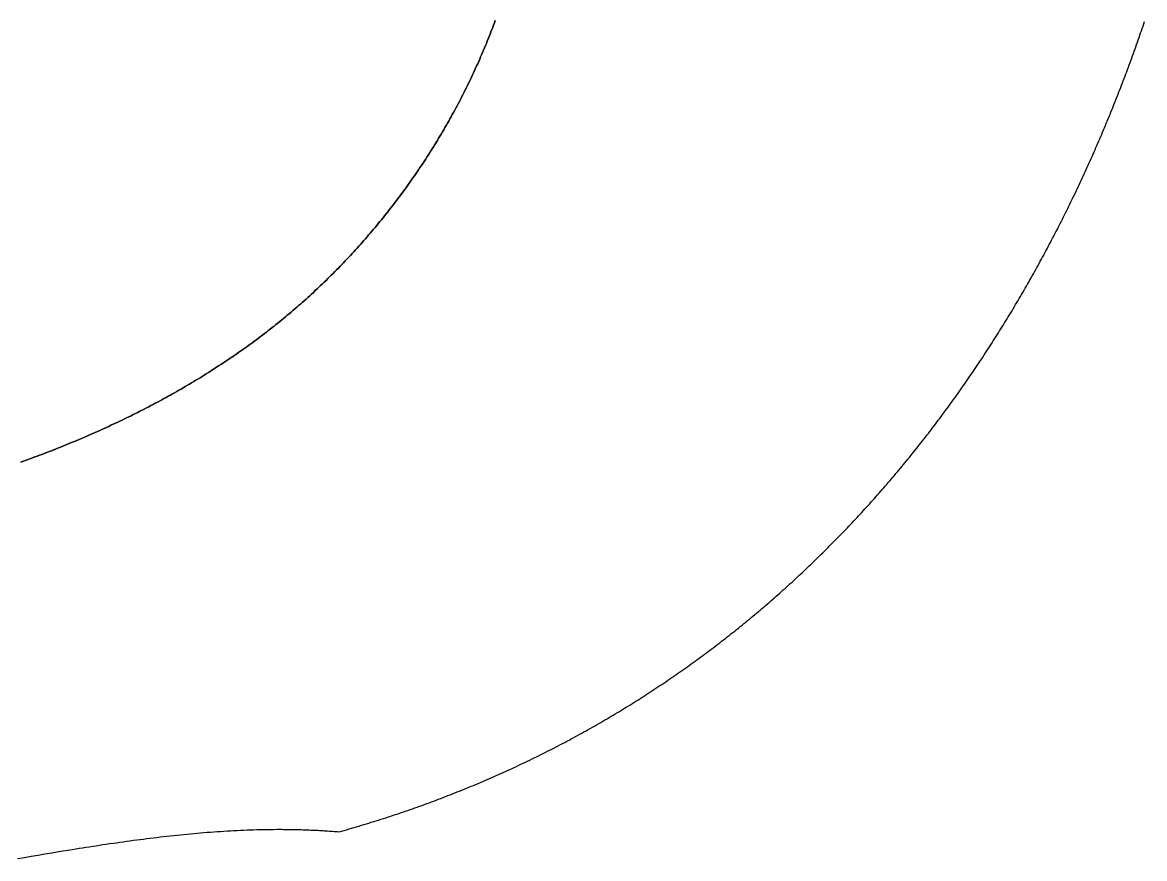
# Model space of a CAD drawing. Header units: millimetres. Extents: x 539514 to 908003, y -69769 to 203909.
# Drawn here: x 881895 to 906011, y -63286 to -45307 of the extents above; entities that cross this region are included whole.
import ezdxf

# ---------------------------------------------------------------- set-up
doc = ezdxf.new("R2010")
doc.units = ezdxf.units.MM
doc.layers.add('CLOSED_AREAS', color=7, linetype='Continuous')

msp = doc.modelspace()

# ---------------------------------------------------------------- linework, layer by layer
at = {"layer": 'CLOSED_AREAS'}
for points in [[(881789.257, -63285.914), (881936.852, -63260.585), (882084.299, -63235.4), (882231.595, -63210.388), (882378.741, -63185.576), (882525.737, -63160.991), (882672.582, -63136.661), (882819.276, -63112.614), (882965.818, -63088.877), (883039.032, -63077.134), (883112.208, -63065.478), (883185.345, -63053.913), (883258.445, -63042.444), (883331.507, -63031.072), (883404.53, -63019.803), (883477.515, -63008.638), (883550.461, -62997.582), (883623.37, -62986.637), (883696.239, -62975.808), (883769.071, -62965.098), (883841.863, -62954.51), (883914.617, -62944.048), (883987.333, -62933.716), (884060.01, -62923.515), (884132.648, -62913.451), (884205.247, -62903.526), (884277.807, -62893.745), (884350.329, -62884.109), (884422.812, -62874.624), (884495.255, -62865.291), (884567.66, -62856.116), (884640.025, -62847.1), (884712.352, -62838.248), (884784.639, -62829.563), (884856.887, -62821.049), (884929.096, -62812.709), (885001.265, -62804.546), (885073.396, -62796.563), (885145.486, -62788.765), (885217.537, -62781.155), (885289.549, -62773.736), (885361.521, -62766.511), (885433.454, -62759.484), (885505.347, -62752.659), (885577.2, -62746.039), (885649.013, -62739.627), (885720.787, -62733.427), (885792.521, -62727.442), (885864.215, -62721.676), (885935.869, -62716.131), (886007.483, -62710.813), (886079.057, -62705.723), (886150.59, -62700.866), (886222.084, -62696.245), (886293.538, -62691.863), (886364.951, -62687.724), (886436.324, -62683.831), (886507.657, -62680.187), (886578.949, -62676.797), (886650.201, -62673.663), (886721.412, -62670.79), (886792.583, -62668.179), (886863.713, -62665.836), (886934.803, -62663.763), (887005.852, -62661.963), (887076.86, -62660.441), (887147.828, -62659.199), (887218.754, -62658.242), (887289.64, -62657.572), (887360.485, -62657.193), (887431.289, -62657.108), (887466.676, -62657.177), (887502.052, -62657.321), (887537.418, -62657.541), (887572.774, -62657.836), (887608.12, -62658.207), (887643.455, -62658.655), (887678.78, -62659.18), (887714.095, -62659.782), (887749.399, -62660.463), (887784.693, -62661.221), (887819.977, -62662.059), (887855.25, -62662.975), (887890.513, -62663.972), (887925.766, -62665.048), (887961.009, -62666.205), (887996.241, -62667.442), (888031.462, -62668.761), (888066.674, -62670.162), (888101.875, -62671.645), (888137.066, -62673.211), (888172.246, -62674.86), (888207.416, -62676.592), (888242.575, -62678.408), (888277.724, -62680.308), (888312.863, -62682.294), (888347.992, -62684.364), (888383.11, -62686.52), (888418.217, -62688.763), (888453.314, -62691.091), (888488.401, -62693.507), (888523.477, -62696.01), (888558.543, -62698.601), (888593.598, -62701.28), (888628.643, -62704.048), (888663.678, -62706.904), (888698.702, -62709.851), (888752.474, -62694.845), (888806.168, -62679.734), (888859.783, -62664.518), (888913.319, -62649.198), (888966.777, -62633.773), (889020.155, -62618.245), (889073.455, -62602.612), (889126.676, -62586.875), (889179.818, -62571.035), (889232.881, -62555.09), (889285.866, -62539.043), (889338.772, -62522.892), (889391.599, -62506.637), (889444.348, -62490.28), (889497.018, -62473.82), (889549.609, -62457.257), (889602.121, -62440.591), (889654.555, -62423.823), (889706.911, -62406.952), (889759.187, -62389.979), (889811.385, -62372.905), (889863.505, -62355.728), (889915.546, -62338.449), (889967.508, -62321.069), (890019.392, -62303.587), (890071.198, -62286.004), (890122.925, -62268.32), (890174.573, -62250.534), (890226.143, -62232.648), (890277.635, -62214.661), (890329.048, -62196.573), (890380.383, -62178.384), (890431.639, -62160.096), (890482.817, -62141.707), (890533.917, -62123.218), (890584.938, -62104.629), (890635.881, -62085.94), (890686.746, -62067.152), (890737.533, -62048.264), (890788.241, -62029.276), (890838.871, -62010.19), (890889.422, -61991.004), (890939.896, -61971.72), (890990.291, -61952.337), (891040.608, -61932.855), (891090.847, -61913.274), (891141.007, -61893.595), (891191.09, -61873.818), (891241.094, -61853.943), (891291.02, -61833.97), (891340.869, -61813.899), (891390.639, -61793.73), (891440.331, -61773.464), (891489.945, -61753.101), (891539.481, -61732.64), (891588.939, -61712.082), (891638.319, -61691.428), (891687.621, -61670.676), (891736.844, -61649.828), (891785.99, -61628.883), (891835.059, -61607.842), (891884.049, -61586.705), (891932.961, -61565.472), (891981.795, -61544.142), (892030.552, -61522.717), (892079.23, -61501.197), (892127.831, -61479.58), (892176.354, -61457.869), (892224.799, -61436.062), (892273.167, -61414.16), (892321.456, -61392.163), (892369.668, -61370.071), (892417.802, -61347.885), (892465.859, -61325.604), (892513.837, -61303.229), (892561.738, -61280.759), (892609.562, -61258.196), (892657.307, -61235.538), (892704.975, -61212.787), (892752.565, -61189.942), (892800.078, -61167.003), (892847.513, -61143.971), (892894.871, -61120.846), (892942.151, -61097.628), (892989.353, -61074.317), (893036.478, -61050.913), (893083.525, -61027.416), (893130.495, -61003.827), (893177.388, -60980.146), (893224.203, -60956.372), (893270.94, -60932.506), (893317.6, -60908.548), (893364.183, -60884.499), (893410.688, -60860.358), (893457.116, -60836.125), (893503.466, -60811.801), (893549.739, -60787.385), (893595.935, -60762.879), (893642.053, -60738.282), (893688.094, -60713.593), (893734.058, -60688.814), (893779.944, -60663.945), (893825.754, -60638.985), (893871.486, -60613.935), (893917.14, -60588.795), (893962.718, -60563.565), (894008.218, -60538.245), (894053.642, -60512.836), (894098.988, -60487.337), (894144.256, -60461.748), (894189.448, -60436.07), (894234.563, -60410.304), (894279.6, -60384.448), (894324.561, -60358.503), (894369.444, -60332.47), (894414.25, -60306.349), (894458.98, -60280.138), (894503.632, -60253.84), (894548.207, -60227.454), (894592.705, -60200.979), (894637.127, -60174.417), (894681.471, -60147.767), (894725.738, -60121.03), (894769.929, -60094.205), (894814.042, -60067.293), (894858.079, -60040.294), (894902.039, -60013.208), (894945.922, -59986.035), (894989.728, -59958.776), (895033.457, -59931.43), (895077.11, -59903.997), (895120.685, -59876.479), (895164.184, -59848.874), (895207.606, -59821.183), (895250.952, -59793.406), (895294.22, -59765.544), (895337.412, -59737.597), (895380.527, -59709.563), (895423.566, -59681.445), (895466.528, -59653.242), (895509.413, -59624.953), (895552.222, -59596.58), (895594.953, -59568.122), (895637.609, -59539.58), (895680.188, -59510.953), (895722.69, -59482.242), (895765.115, -59453.447), (895807.465, -59424.568), (895849.737, -59395.605), (895891.933, -59366.558), (895934.053, -59337.428), (895976.096, -59308.214), (896018.063, -59278.918), (896059.953, -59249.538), (896101.767, -59220.075), (896143.504, -59190.529), (896185.165, -59160.901), (896226.75, -59131.19), (896268.258, -59101.397), (896309.69, -59071.522), (896351.045, -59041.564), (896392.325, -59011.525), (896433.528, -58981.403), (896474.654, -58951.2), (896515.705, -58920.916), (896556.679, -58890.55), (896597.577, -58860.103), (896638.399, -58829.574), (896679.144, -58798.965), (896719.814, -58768.275), (896760.407, -58737.504), (896800.924, -58706.653), (896841.365, -58675.721), (896881.729, -58644.709), (896922.018, -58613.617), (896962.231, -58582.445), (897002.367, -58551.194), (897042.428, -58519.862), (897082.412, -58488.451), (897122.321, -58456.961), (897162.153, -58425.391), (897201.909, -58393.743), (897241.59, -58362.015), (897281.194, -58330.208), (897320.723, -58298.323), (897360.175, -58266.359), (897399.552, -58234.317), (897438.853, -58202.197), (897478.078, -58169.998), (897517.227, -58137.722), (897556.3, -58105.368), (897595.297, -58072.936), (897634.219, -58040.426), (897673.065, -58007.839), (897711.835, -57975.175), (897750.529, -57942.434), (897789.147, -57909.616), (897827.69, -57876.721), (897866.157, -57843.749), (897904.548, -57810.701), (897942.864, -57777.576), (897981.104, -57744.376), (898019.268, -57711.099), (898057.357, -57677.746), (898095.37, -57644.317), (898133.307, -57610.812), (898171.169, -57577.232), (898208.955, -57543.577), (898246.666, -57509.846), (898284.301, -57476.041), (898321.861, -57442.16), (898359.345, -57408.204), (898396.754, -57374.174), (898434.087, -57340.069), (898471.345, -57305.89), (898508.527, -57271.637), (898545.634, -57237.309), (898582.665, -57202.908), (898619.621, -57168.433), (898656.502, -57133.884), (898693.307, -57099.261), (898730.037, -57064.565), (898766.692, -57029.796), (898803.271, -56994.954), (898839.775, -56960.038), (898876.204, -56925.05), (898912.557, -56889.989), (898948.835, -56854.856), (898985.038, -56819.65), (899021.166, -56784.372), (899057.219, -56749.022), (899093.196, -56713.6), (899129.098, -56678.106), (899164.925, -56642.541), (899200.677, -56606.904), (899236.354, -56571.195), (899271.956, -56535.416), (899307.482, -56499.565), (899342.934, -56463.643), (899378.31, -56427.65), (899413.611, -56391.587), (899448.838, -56355.453), (899483.989, -56319.249), (899519.066, -56282.974), (899554.067, -56246.629), (899588.993, -56210.215), (899623.845, -56173.73), (899658.621, -56137.176), (899693.323, -56100.552), (899727.95, -56063.859), (899762.502, -56027.097), (899796.979, -55990.265), (899831.381, -55953.365), (899865.708, -55916.395), (899899.961, -55879.357), (899934.138, -55842.251), (899968.241, -55805.076), (900002.269, -55767.833), (900036.223, -55730.521), (900070.101, -55693.142), (900103.905, -55655.695), (900137.635, -55618.18), (900171.289, -55580.598), (900204.869, -55542.948), (900238.374, -55505.231), (900271.805, -55467.447), (900305.161, -55429.596), (900338.442, -55391.678), (900371.649, -55353.693), (900404.781, -55315.642), (900437.839, -55277.524), (900470.822, -55239.341), (900503.73, -55201.091), (900536.564, -55162.775), (900569.324, -55124.393), (900602.009, -55085.945), (900634.619, -55047.432), (900667.156, -55008.854), (900699.617, -54970.21), (900732.005, -54931.501), (900764.317, -54892.728), (900796.556, -54853.889), (900828.72, -54814.986), (900860.81, -54776.018), (900892.825, -54736.985), (900924.767, -54697.889), (900956.633, -54658.728), (900988.426, -54619.504), (901020.144, -54580.215), (901051.788, -54540.863), (901083.358, -54501.447), (901114.854, -54461.968), (901146.275, -54422.426), (901177.622, -54382.82), (901208.895, -54343.152), (901240.094, -54303.42), (901271.219, -54263.626), (901302.269, -54223.77), (901333.246, -54183.851), (901364.148, -54143.869), (901394.977, -54103.826), (901425.731, -54063.72), (901456.411, -54023.553), (901487.017, -53983.324), (901517.549, -53943.034), (901548.008, -53902.682), (901578.392, -53862.269), (901608.702, -53821.795), (901638.938, -53781.259), (901669.101, -53740.663), (901699.189, -53700.006), (901729.203, -53659.289), (901759.144, -53618.511), (901789.011, -53577.673), (901818.804, -53536.775), (901848.523, -53495.817), (901878.168, -53454.799), (901907.74, -53413.721), (901937.237, -53372.584), (901966.661, -53331.387), (901996.011, -53290.131), (902025.288, -53248.816), (902054.49, -53207.442), (902083.619, -53166.009), (902112.675, -53124.518), (902141.656, -53082.968), (902170.564, -53041.359), (902199.399, -52999.692), (902228.159, -52957.967), (902256.846, -52916.184), (902285.46, -52874.344), (902314, -52832.445), (902342.466, -52790.489), (902370.859, -52748.476), (902399.178, -52706.405), (902427.424, -52664.277), (902455.596, -52622.092), (902483.695, -52579.851), (902511.72, -52537.552), (902539.672, -52495.197), (902567.55, -52452.786), (902595.355, -52410.318), (902623.087, -52367.794), (902650.745, -52325.215), (902678.33, -52282.579), (902705.842, -52239.888), (902733.28, -52197.141), (902760.645, -52154.339), (902787.936, -52111.481), (902815.154, -52068.568), (902842.299, -52025.601), (902869.371, -51982.578), (902896.369, -51939.501), (902923.295, -51896.369), (902950.147, -51853.183), (902976.926, -51809.942), (903003.631, -51766.648), (903030.264, -51723.299), (903056.823, -51679.897), (903083.309, -51636.44), (903109.722, -51592.931), (903136.062, -51549.368), (903162.329, -51505.751), (903188.523, -51462.082), (903214.644, -51418.359), (903240.692, -51374.584), (903266.667, -51330.755), (903292.569, -51286.875), (903318.397, -51242.942), (903344.153, -51198.956), (903369.836, -51154.919), (903395.446, -51110.829), (903420.983, -51066.688), (903446.447, -51022.495), (903471.838, -50978.25), (903497.157, -50933.954), (903522.402, -50889.607), (903547.575, -50845.208), (903572.675, -50800.759), (903597.702, -50756.259), (903622.656, -50711.708), (903647.538, -50667.106), (903672.346, -50622.454), (903697.082, -50577.752), (903721.746, -50532.999), (903746.336, -50488.197), (903770.854, -50443.345), (903795.299, -50398.443), (903819.672, -50353.491), (903843.972, -50308.49), (903868.199, -50263.44), (903892.354, -50218.34), (903916.436, -50173.192), (903940.445, -50127.995), (903964.382, -50082.749), (903988.246, -50037.454), (904012.038, -49992.111), (904035.757, -49946.72), (904059.404, -49901.281), (904082.978, -49855.793), (904106.48, -49810.258), (904129.91, -49764.675), (904153.267, -49719.045), (904176.551, -49673.367), (904199.763, -49627.641), (904222.903, -49581.869), (904245.97, -49536.05), (904268.965, -49490.183), (904291.888, -49444.271), (904314.738, -49398.311), (904337.516, -49352.305), (904360.222, -49306.253), (904382.856, -49260.154), (904405.417, -49214.01), (904427.906, -49167.82), (904450.323, -49121.584), (904472.667, -49075.302), (904494.939, -49028.976), (904517.14, -48982.603), (904539.268, -48936.186), (904561.323, -48889.724), (904583.307, -48843.216), (904605.219, -48796.664), (904627.058, -48750.068), (904648.826, -48703.427), (904670.521, -48656.742), (904692.144, -48610.012), (904713.696, -48563.239), (904735.175, -48516.422), (904756.582, -48469.561), (904777.917, -48422.656), (904799.181, -48375.708), (904820.372, -48328.717), (904841.491, -48281.683), (904862.539, -48234.605), (904883.514, -48187.485), (904904.418, -48140.322), (904925.25, -48093.116), (904946.01, -48045.869), (904966.698, -47998.578), (904987.314, -47951.246), (905007.859, -47903.871), (905028.331, -47856.455), (905048.732, -47808.997), (905069.061, -47761.498), (905089.319, -47713.957), (905109.504, -47666.374), (905129.618, -47618.751), (905149.661, -47571.086), (905169.631, -47523.381), (905189.53, -47475.635), (905209.357, -47427.848), (905229.113, -47380.021), (905248.797, -47332.154), (905268.409, -47284.246), (905287.95, -47236.299), (905307.42, -47188.312), (905326.817, -47140.284), (905346.143, -47092.218), (905365.398, -47044.112), (905384.581, -46995.966), (905403.693, -46947.782), (905422.733, -46899.558), (905441.702, -46851.296), (905460.599, -46802.995), (905479.425, -46754.655), (905498.18, -46706.277), (905516.863, -46657.86), (905535.474, -46609.406), (905554.015, -46560.913), (905572.484, -46512.383), (905590.881, -46463.814), (905609.208, -46415.209), (905627.463, -46366.565), (905645.647, -46317.885), (905663.759, -46269.167), (905681.8, -46220.413), (905699.771, -46171.621), (905717.669, -46122.793), (905735.497, -46073.928), (905753.253, -46025.027), (905770.939, -45976.089), (905788.553, -45927.115), (905806.096, -45878.106), (905823.568, -45829.06), (905840.969, -45779.979), (905858.298, -45730.862), (905875.557, -45681.709), (905892.745, -45632.522), (905909.861, -45583.299), (905926.907, -45534.041), (905943.881, -45484.748), (905960.785, -45435.421), (905977.617, -45386.059), (905994.379, -45336.662), (906011.07, -45287.232)], [(892056.633, -45264.629), (892038.438, -45314.141), (892020.052, -45363.599), (892001.474, -45413.002), (891982.707, -45462.35), (891963.75, -45511.643), (891944.603, -45560.879), (891925.268, -45610.058), (891905.744, -45659.179), (891886.033, -45708.241), (891866.134, -45757.244), (891846.048, -45806.187), (891825.776, -45855.07), (891805.318, -45903.89), (891784.675, -45952.649), (891763.847, -46001.345), (891742.834, -46049.978), (891721.638, -46098.547), (891700.258, -46147.05), (891678.696, -46195.488), (891656.951, -46243.86), (891635.024, -46292.165), (891612.916, -46340.402), (891590.627, -46388.571), (891568.157, -46436.671), (891545.508, -46484.701), (891522.679, -46532.66), (891499.672, -46580.549), (891476.486, -46628.366), (891453.122, -46676.11), (891429.58, -46723.781), (891405.862, -46771.378), (891381.967, -46818.9), (891357.897, -46866.347), (891333.65, -46913.719), (891309.229, -46961.013), (891284.634, -47008.23), (891259.865, -47055.369), (891234.922, -47102.429), (891209.806, -47149.41), (891184.518, -47196.31), (891159.057, -47243.13), (891133.426, -47289.868), (891107.623, -47336.524), (891081.65, -47383.097), (891055.507, -47429.586), (891029.194, -47475.991), (891002.713, -47522.311), (890976.063, -47568.545), (890949.245, -47614.692), (890922.259, -47660.753), (890895.106, -47706.725), (890867.787, -47752.61), (890840.302, -47798.404), (890812.652, -47844.109), (890784.836, -47889.724), (890756.856, -47935.247), (890728.712, -47980.678), (890700.404, -48026.016), (890671.933, -48071.261), (890643.3, -48116.412), (890614.505, -48161.468), (890585.548, -48206.429), (890556.43, -48251.293), (890527.152, -48296.06), (890497.713, -48340.73), (890468.115, -48385.302), (890438.358, -48429.775), (890408.442, -48474.148), (890378.368, -48518.42), (890348.137, -48562.592), (890317.749, -48606.662), (890287.204, -48650.629), (890256.502, -48694.493), (890225.646, -48738.254), (890194.634, -48781.91), (890163.467, -48825.46), (890132.147, -48868.905), (890100.673, -48912.243), (890069.046, -48955.474), (890037.266, -48998.597), (890005.334, -49041.611), (889973.25, -49084.515), (889941.015, -49127.31), (889908.63, -49169.994), (889876.094, -49212.566), (889843.409, -49255.026), (889810.575, -49297.373), (889777.592, -49339.607), (889744.461, -49381.726), (889711.182, -49423.73), (889677.756, -49465.619), (889644.183, -49507.391), (889610.464, -49549.046), (889576.6, -49590.584), (889542.59, -49632.003), (889508.436, -49673.303), (889474.137, -49714.483), (889439.695, -49755.542), (889405.11, -49796.48), (889370.382, -49837.296), (889335.511, -49877.99), (889300.499, -49918.56), (889265.346, -49959.007), (889230.052, -49999.328), (889194.618, -50039.524), (889159.044, -50079.594), (889123.331, -50119.538), (889087.479, -50159.353), (889051.489, -50199.041), (889015.361, -50238.599), (888979.096, -50278.028), (888942.694, -50317.327), (888906.155, -50356.495), (888869.482, -50395.531), (888832.672, -50434.435), (888795.729, -50473.205), (888758.65, -50511.842), (888721.438, -50550.345), (888684.093, -50588.712), (888646.615, -50626.943), (888609.005, -50665.038), (888571.263, -50702.996), (888533.389, -50740.815), (888495.385, -50778.496), (888457.25, -50816.038), (888418.986, -50853.439), (888380.592, -50890.7), (888342.07, -50927.82), (888303.419, -50964.797), (888264.641, -51001.631), (888225.735, -51038.322), (888186.702, -51074.869), (888147.543, -51111.271), (888108.258, -51147.527), (888068.848, -51183.637), (888029.312, -51219.6), (887989.653, -51255.416), (887949.87, -51291.083), (887909.963, -51326.6), (887869.933, -51361.969), (887829.781, -51397.186), (887789.508, -51432.253), (887749.112, -51467.167), (887708.596, -51501.929), (887667.96, -51536.538), (887627.874, -51570.428), (887587.672, -51604.17), (887547.355, -51637.764), (887506.924, -51671.21), (887466.378, -51704.509), (887425.719, -51737.66), (887384.947, -51770.665), (887344.062, -51803.524), (887303.064, -51836.237), (887261.955, -51868.804), (887220.735, -51901.227), (887179.403, -51933.504), (887137.962, -51965.638), (887096.41, -51997.627), (887054.749, -52029.473), (887012.979, -52061.176), (886971.1, -52092.736), (886929.113, -52124.154), (886887.019, -52155.43), (886844.818, -52186.564), (886802.509, -52217.557), (886760.095, -52248.409), (886717.575, -52279.121), (886674.95, -52309.692), (886632.219, -52340.124), (886589.385, -52370.417), (886546.447, -52400.571), (886503.405, -52430.586), (886460.26, -52460.464), (886417.013, -52490.203), (886373.663, -52519.806), (886330.213, -52549.271), (886286.661, -52578.6), (886243.008, -52607.792), (886199.256, -52636.849), (886155.403, -52665.771), (886111.452, -52694.557), (886067.401, -52723.209), (886023.253, -52751.726), (885979.006, -52780.11), (885934.662, -52808.36), (885890.222, -52836.478), (885845.685, -52864.462), (885801.051, -52892.314), (885756.323, -52920.035), (885711.499, -52947.623), (885666.581, -52975.081), (885621.569, -53002.408), (885576.463, -53029.604), (885531.264, -53056.671), (885485.972, -53083.608), (885440.588, -53110.416), (885395.112, -53137.095), (885349.545, -53163.645), (885303.887, -53190.068), (885258.139, -53216.363), (885212.3, -53242.53), (885166.373, -53268.571), (885120.356, -53294.485), (885074.251, -53320.273), (885028.058, -53345.935), (884981.777, -53371.473), (884935.409, -53396.885), (884888.954, -53422.172), (884842.414, -53447.336), (884795.787, -53472.375), (884749.076, -53497.291), (884702.279, -53522.085), (884655.398, -53546.755), (884608.433, -53571.303), (884561.385, -53595.73), (884514.254, -53620.035), (884467.041, -53644.219), (884419.745, -53668.282), (884372.368, -53692.225), (884324.91, -53716.048), (884277.372, -53739.752), (884229.753, -53763.336), (884182.055, -53786.802), (884134.277, -53810.149), (884086.421, -53833.378), (884038.486, -53856.49), (883990.474, -53879.485), (883942.384, -53902.362), (883894.217, -53925.123), (883845.974, -53947.769), (883797.655, -53970.298), (883749.261, -53992.713), (883700.791, -54015.012), (883652.247, -54037.197), (883603.629, -54059.268), (883554.937, -54081.225), (883506.172, -54103.069), (883457.335, -54124.799), (883408.425, -54146.418), (883359.444, -54167.924), (883310.391, -54189.318), (883261.267, -54210.601), (883212.073, -54231.773), (883162.809, -54252.834), (883113.476, -54273.785), (883064.074, -54294.626), (883014.603, -54315.358), (882965.064, -54335.981), (882915.458, -54356.495), (882865.785, -54376.9), (882816.045, -54397.198), (882766.239, -54417.388), (882716.367, -54437.471), (882666.43, -54457.448), (882616.428, -54477.318), (882566.362, -54497.082), (882516.232, -54516.74), (882466.038, -54536.293), (882415.782, -54555.741), (882365.463, -54575.085), (882315.083, -54594.325), (882264.64, -54613.461), (882214.137, -54632.494), (882163.573, -54651.424), (882112.949, -54670.252), (882062.266, -54688.978), (882011.523, -54707.601), (881960.722, -54726.124), (881909.862, -54744.545), (881858.945, -54762.866)], [(881858.945, -54762.866), (881909.862, -54744.545), (881960.722, -54726.124), (882011.523, -54707.601), (882062.266, -54688.978), (882112.949, -54670.252), (882163.573, -54651.424), (882214.137, -54632.494), (882264.64, -54613.461), (882315.083, -54594.325), (882365.463, -54575.085), (882415.782, -54555.741), (882466.038, -54536.293), (882516.232, -54516.74), (882566.362, -54497.082), (882616.428, -54477.318), (882666.43, -54457.448), (882716.367, -54437.471), (882766.239, -54417.388), (882816.045, -54397.198), (882865.785, -54376.9), (882915.458, -54356.495), (882965.064, -54335.981), (883014.603, -54315.358), (883064.074, -54294.626), (883113.476, -54273.785), (883162.809, -54252.834), (883212.073, -54231.773), (883261.267, -54210.601), (883310.391, -54189.318), (883359.444, -54167.924), (883408.425, -54146.418), (883457.335, -54124.799), (883506.172, -54103.069), (883554.937, -54081.225), (883603.629, -54059.268), (883652.247, -54037.197), (883700.791, -54015.012), (883749.261, -53992.713), (883797.655, -53970.298), (883845.974, -53947.769), (883894.217, -53925.123), (883942.384, -53902.362), (883990.474, -53879.485), (884038.486, -53856.49), (884086.421, -53833.378), (884134.277, -53810.149), (884182.055, -53786.802), (884229.753, -53763.336), (884277.372, -53739.752), (884324.91, -53716.048), (884372.368, -53692.225), (884419.745, -53668.282), (884467.041, -53644.219), (884514.254, -53620.035), (884561.385, -53595.73), (884608.433, -53571.303), (884655.398, -53546.755), (884702.279, -53522.085), (884749.076, -53497.291), (884795.787, -53472.375), (884842.414, -53447.336), (884888.954, -53422.172), (884935.409, -53396.885), (884981.777, -53371.473), (885028.058, -53345.935), (885074.251, -53320.273), (885120.356, -53294.485), (885166.373, -53268.571), (885212.3, -53242.53), (885258.139, -53216.363), (885303.887, -53190.068), (885349.545, -53163.645), (885395.112, -53137.095), (885440.588, -53110.416), (885485.972, -53083.608), (885531.264, -53056.671), (885576.463, -53029.604), (885621.569, -53002.408), (885666.581, -52975.081), (885711.499, -52947.623), (885756.323, -52920.035), (885801.051, -52892.314), (885845.685, -52864.462), (885890.222, -52836.478), (885934.662, -52808.36), (885979.006, -52780.11), (886023.253, -52751.726), (886067.401, -52723.209), (886111.452, -52694.557), (886155.403, -52665.771), (886199.256, -52636.849), (886243.008, -52607.792), (886286.661, -52578.6), (886330.213, -52549.271), (886373.663, -52519.806), (886417.013, -52490.203), (886460.26, -52460.464), (886503.405, -52430.586), (886546.447, -52400.571), (886589.385, -52370.417), (886632.219, -52340.124), (886674.95, -52309.692), (886717.575, -52279.121), (886760.095, -52248.409), (886802.509, -52217.557), (886844.818, -52186.564), (886887.019, -52155.43), (886929.113, -52124.154), (886971.1, -52092.736), (887012.979, -52061.176), (887054.749, -52029.473), (887096.41, -51997.627), (887137.962, -51965.638), (887179.403, -51933.504), (887220.735, -51901.227), (887261.955, -51868.804), (887303.064, -51836.237), (887344.062, -51803.524), (887384.947, -51770.665), (887425.719, -51737.66), (887466.378, -51704.509), (887506.924, -51671.21), (887547.355, -51637.764), (887587.672, -51604.17), (887627.874, -51570.428), (887667.96, -51536.538), (887708.596, -51501.929), (887749.112, -51467.167), (887789.508, -51432.253), (887829.781, -51397.186), (887869.933, -51361.969), (887909.963, -51326.6), (887949.87, -51291.083), (887989.653, -51255.416), (888029.312, -51219.6), (888068.848, -51183.637), (888108.258, -51147.527), (888147.543, -51111.271), (888186.702, -51074.869), (888225.735, -51038.322), (888264.641, -51001.631), (888303.419, -50964.797), (888342.07, -50927.82), (888380.592, -50890.7), (888418.986, -50853.439), (888457.25, -50816.038), (888495.385, -50778.496), (888533.389, -50740.815), (888571.263, -50702.996), (888609.005, -50665.038), (888646.615, -50626.943), (888684.093, -50588.712), (888721.438, -50550.345), (888758.65, -50511.842), (888795.729, -50473.205), (888832.672, -50434.435), (888869.482, -50395.531), (888906.155, -50356.495), (888942.694, -50317.327), (888979.096, -50278.028), (889015.361, -50238.599), (889051.489, -50199.041), (889087.479, -50159.353), (889123.331, -50119.538), (889159.044, -50079.594), (889194.618, -50039.524), (889230.052, -49999.328), (889265.346, -49959.007), (889300.499, -49918.56), (889335.511, -49877.99), (889370.382, -49837.296), (889405.11, -49796.48), (889439.695, -49755.542), (889474.137, -49714.483), (889508.436, -49673.303), (889542.59, -49632.003), (889576.6, -49590.584), (889610.464, -49549.046), (889644.183, -49507.391), (889677.756, -49465.619), (889711.182, -49423.73), (889744.461, -49381.726), (889777.592, -49339.607), (889810.575, -49297.373), (889843.409, -49255.026), (889876.094, -49212.566), (889908.63, -49169.994), (889941.015, -49127.31), (889973.25, -49084.515), (890005.334, -49041.611), (890037.266, -48998.597), (890069.046, -48955.474), (890100.673, -48912.243), (890132.147, -48868.905), (890163.467, -48825.46), (890194.634, -48781.91), (890225.646, -48738.254), (890256.502, -48694.493), (890287.204, -48650.629), (890317.749, -48606.662), (890348.137, -48562.592), (890378.368, -48518.42), (890408.442, -48474.148), (890438.358, -48429.775), (890468.115, -48385.302), (890497.713, -48340.73), (890527.152, -48296.06), (890556.43, -48251.293), (890585.548, -48206.429), (890614.505, -48161.468), (890643.3, -48116.412), (890671.933, -48071.261), (890700.404, -48026.016), (890728.712, -47980.678), (890756.856, -47935.247), (890784.836, -47889.724), (890812.652, -47844.109), (890840.302, -47798.404), (890867.787, -47752.61), (890895.106, -47706.725), (890922.259, -47660.753), (890949.245, -47614.692), (890976.063, -47568.545), (891002.713, -47522.311), (891029.194, -47475.991), (891055.507, -47429.586), (891081.65, -47383.097), (891107.623, -47336.524), (891133.426, -47289.868), (891159.057, -47243.13), (891184.518, -47196.31), (891209.806, -47149.41), (891234.922, -47102.429), (891259.865, -47055.369), (891284.634, -47008.23), (891309.229, -46961.013), (891333.65, -46913.719), (891357.897, -46866.347), (891381.967, -46818.9), (891405.862, -46771.378), (891429.58, -46723.781), (891453.122, -46676.11), (891476.486, -46628.366), (891499.672, -46580.549), (891522.679, -46532.66), (891545.508, -46484.701), (891568.157, -46436.671), (891590.627, -46388.571), (891612.916, -46340.402), (891635.024, -46292.165), (891656.951, -46243.86), (891678.696, -46195.488), (891700.258, -46147.05), (891721.638, -46098.547), (891742.834, -46049.978), (891763.847, -46001.345), (891784.675, -45952.649), (891805.318, -45903.89), (891825.776, -45855.07), (891846.048, -45806.187), (891866.134, -45757.244), (891886.033, -45708.241), (891905.744, -45659.179), (891925.268, -45610.058), (891944.603, -45560.879), (891963.75, -45511.643), (891982.707, -45462.35), (892001.474, -45413.002), (892020.052, -45363.599), (892038.438, -45314.141), (892056.633, -45264.629)]]:
    msp.add_lwpolyline(points, dxfattribs=at)

doc.saveas('drawing.dxf')
